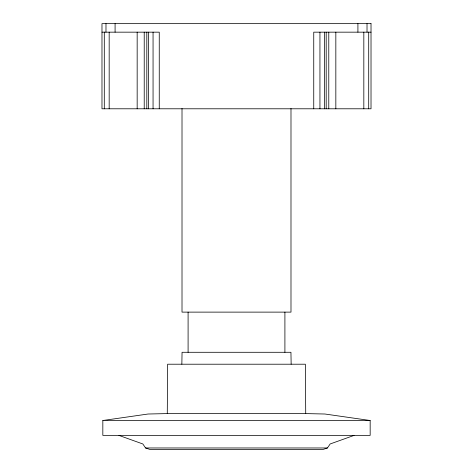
<?xml version="1.0" encoding="UTF-8"?>
<svg xmlns="http://www.w3.org/2000/svg" width="473" height="473" viewBox="0 0 473 473"><rect width="100%" height="100%" fill="white"/><g stroke="black" fill="none" stroke-linecap="round" stroke-linejoin="round"><path stroke-width="0.71" d="M102.836 420.509L102.83 435.385L370.17 435.385L370.164 420.509L324.921 414.017L305.724 413.591L167.276 413.591L148.079 414.017L102.836 420.509L370.164 420.509M167.276 413.591L167.631 364.21L305.369 364.21L305.724 413.591M181.851 364.21L182.058 352.29L290.942 352.29L291.149 364.21M118.942 435.408L142.84 443.97L145.566 447.972L149.663 449.35L323.337 449.35L327.434 447.972L330.16 443.97L354.058 435.408M101.979 32.164L159.253 32.164L159.253 108.79M371.021 32.164L313.747 32.164L313.747 108.79M145.566 447.972L327.434 447.972M368.704 32.164L368.704 108.79M367.018 23.65L367.018 32.164M363.826 32.164L363.826 108.79M357.913 23.65L357.913 32.164M335.836 32.164L335.836 108.79M328.776 32.164L328.776 108.79M326.193 32.164L326.193 108.79M324.419 32.164L324.419 108.79M319.943 32.164L319.943 108.79M290.99 108.494L290.99 312.121L182.01 312.121L182.01 108.494M284.906 312.121L284.906 352.29M188.094 312.121L188.094 352.29M153.057 32.164L153.057 108.79M148.581 32.164L148.581 108.79M146.807 32.164L146.807 108.79M144.224 32.164L144.224 108.79M137.164 32.164L137.164 108.79M115.087 23.65L115.087 32.164M109.174 32.164L109.174 108.79M105.982 23.65L105.982 32.164M104.297 32.164L104.297 108.79M371.021 23.65L101.979 23.65L101.979 108.79L371.021 108.79L371.021 23.65"/></g></svg>
